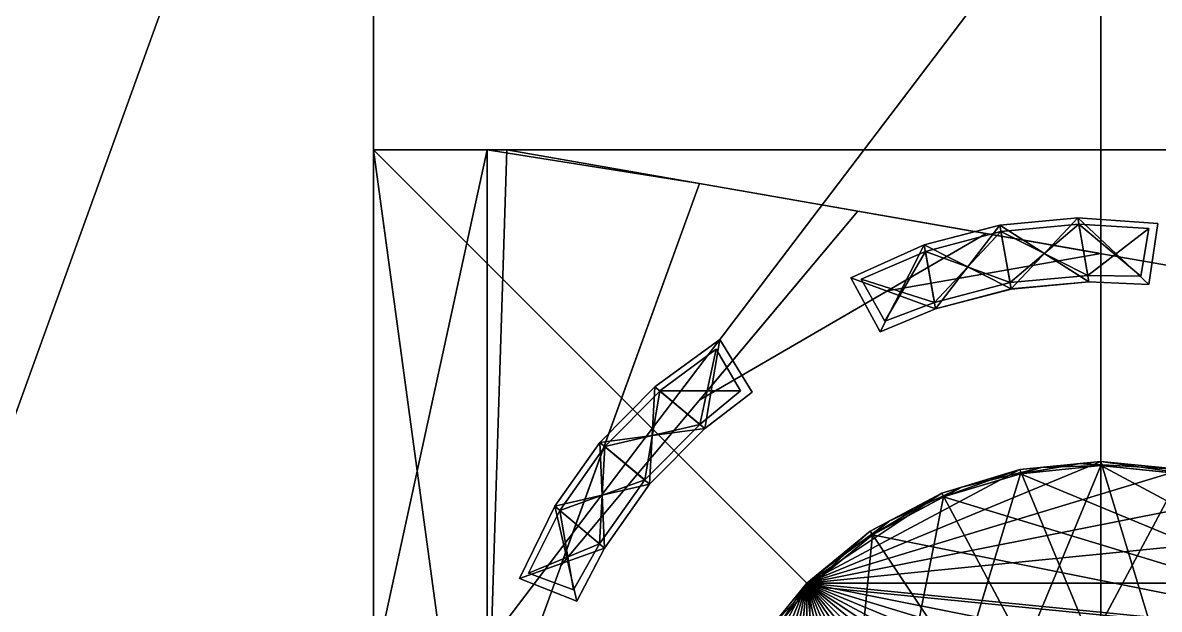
# Model space of a CAD drawing. Extents: x -6144 to 9632, y -5120 to 9632.
# Drawn here: x -1072 to 328, y 1866 to 2588 of the extents above; entities that cross this region are included whole.
import ezdxf

# ---------------------------------------------------------------- set-up
doc = ezdxf.new("R2010")
doc.units = 0

msp = doc.modelspace()

# ---------------------------------------------------------------- meshes
at = {"layer": 'OBJECT1023', "color": 50}
mesh = msp.add_polyface(dxfattribs=at)
corners = [(-475.824066, 2432, -11328), (-475.824066, 2432, -11344), (-238.428558, 2390.478271, -11344), (-238.429688, 2390.478516, -11328), (-500, 1669, -11344), (-500, 2432, -11344), (-500, 2432, -11328), (-500, 1669, -11328)]
mesh.append_faces([[corners[k] for k in face] for face in [(1, 3, 0), (5, 7, 4), (5, 0, 6), (1, 4, 2), (6, 3, 7), (2, 7, 3)]], dxfattribs={"vtx0": -1})
mesh.append_faces([[corners[k] for k in face] for face in [(1, 2, 3), (5, 6, 7), (5, 1, 0), (1, 5, 4), (6, 0, 3), (2, 4, 7)]], dxfattribs={"vtx2": -1})
at = {"layer": 'OBJECT1077', "color": 50}
mesh = msp.add_polyface(dxfattribs=at)
corners = [(-640, 1789.152344, -11344), (-640, 2432, -11344), (-640, 2432, -11328), (-640, 1789.154053, -11328), (-500, 2432, -11328), (-500, 2432, -11344), (-500, 1403, -11344), (-500, 1403, -11328)]
mesh.append_faces([[corners[k] for k in face] for face in [(1, 3, 0), (5, 7, 4), (1, 4, 2), (0, 5, 1), (2, 7, 3), (6, 3, 7)]], dxfattribs={"vtx0": -1})
mesh.append_faces([[corners[k] for k in face] for face in [(1, 2, 3), (5, 6, 7), (1, 5, 4), (0, 6, 5), (2, 4, 7), (6, 0, 3)]], dxfattribs={"vtx2": -1})
at = {"layer": 'OBJECT1124', "color": 50}
mesh = msp.add_polyface(dxfattribs=at)
corners = [(-7, 2258, -11344), (256, 2304, -11344), (114.857376, 2328.688232, -11344), (256, 2304, -11328), (-7, 2258, -11328), (114.855469, 2328.685547, -11328)]
mesh.append_faces([[corners[k] for k in face] for face in [(1, 2, 0), (4, 5, 3)]])
mesh.append_faces([[corners[k] for k in face] for face in [(0, 3, 1), (1, 5, 2), (2, 4, 0)]], dxfattribs={"vtx0": -1})
mesh.append_faces([[corners[k] for k in face] for face in [(0, 4, 3), (1, 3, 5), (2, 5, 4)]], dxfattribs={"vtx2": -1})
at = {"layer": 'OBJECT1245', "color": 50}
mesh = msp.add_polyface(dxfattribs=at)
corners = [(-475.824219, 2432, -11344), (1152, 2432, -11344), (1152, 2432, -11328), (-475.828125, 2432, -11328), (1152, 2147.284668, -11344), (1152, 2147.285156, -11328)]
mesh.append_faces([[corners[k] for k in face] for face in [(0, 4, 1), (3, 2, 5)]])
mesh.append_faces([[corners[k] for k in face] for face in [(1, 3, 0), (0, 5, 4), (1, 5, 2)]], dxfattribs={"vtx0": -1})
mesh.append_faces([[corners[k] for k in face] for face in [(1, 2, 3), (0, 3, 5), (1, 4, 5)]], dxfattribs={"vtx2": -1})
at = {"layer": 'OBJECT146', "color": 50}
mesh = msp.add_polyface(dxfattribs=at)
corners = [(-640, 640, -11344), (-640, 640, -11360), (-640, 2432, -11360), (-640, 2432, -11344), (1152, 2432, -11344), (1152, 2432, -11360), (1152, 640, -11360), (1152, 640, -11344)]
mesh.append_faces([[corners[k] for k in face] for face in [(1, 3, 0), (5, 7, 4), (6, 0, 7), (2, 4, 3), (1, 5, 2), (3, 7, 0)]], dxfattribs={"vtx0": -1})
mesh.append_faces([[corners[k] for k in face] for face in [(1, 2, 3), (5, 6, 7), (6, 1, 0), (2, 5, 4), (1, 6, 5), (3, 4, 7)]], dxfattribs={"vtx2": -1})
at = {"layer": 'OBJECT151', "color": 50}
mesh = msp.add_polyface(dxfattribs=at)
corners = [(-2304, -1280, -11328), (-2304, -1280, -11360), (-2304, 3328, -11360), (-2304, 3328, -11328), (-640, 3328, -11328), (-640, 3328, -11360), (-640, -1280, -11360), (-640, -1280, -11328)]
mesh.append_faces([[corners[k] for k in face] for face in [(1, 3, 0), (5, 7, 4), (6, 0, 7), (2, 4, 3), (1, 5, 2), (3, 7, 0)]], dxfattribs={"vtx0": -1})
mesh.append_faces([[corners[k] for k in face] for face in [(1, 2, 3), (5, 6, 7), (6, 1, 0), (2, 5, 4), (1, 6, 5), (3, 4, 7)]], dxfattribs={"vtx2": -1})
at = {"layer": 'OBJECT153', "color": 50}
mesh = msp.add_polyface(dxfattribs=at)
corners = [(-640, 3328, -11360), (1152, 3328, -11360), (1152, 3328, -11328), (-640, 3328, -11328), (-640, 2432, -11360), (1152, 2432, -11360), (-640, 2432, -11328), (1152, 2432, -11328)]
mesh.append_faces([[corners[k] for k in face] for face in [(1, 3, 0), (0, 5, 1), (3, 7, 6), (0, 6, 4), (1, 7, 2), (4, 7, 5)]], dxfattribs={"vtx0": -1})
mesh.append_faces([[corners[k] for k in face] for face in [(1, 2, 3), (0, 4, 5), (3, 2, 7), (0, 3, 6), (1, 5, 7), (4, 6, 7)]], dxfattribs={"vtx2": -1})
at = {"layer": 'OBJECT1581', "color": 50}
mesh = msp.add_polyface(dxfattribs=at)
corners = [(114.849525, 2328.685303, -11328), (114.849854, 2328.685791, -11344), (-238, 2124, -11344), (-238, 2124, -11328), (-43.242245, 2356.338135, -11328), (-43.243378, 2356.338867, -11344)]
mesh.append_faces([[corners[k] for k in face] for face in [(1, 5, 2), (3, 4, 0)]])
mesh.append_faces([[corners[k] for k in face] for face in [(1, 3, 0), (5, 0, 4), (2, 4, 3)]], dxfattribs={"vtx0": -1})
mesh.append_faces([[corners[k] for k in face] for face in [(1, 2, 3), (5, 1, 0), (2, 5, 4)]], dxfattribs={"vtx2": -1})
at = {"layer": 'OBJECT278', "color": 50}
mesh = msp.add_polyface(dxfattribs=at)
corners = [(-460, 1903.898438, -11344), (-389.417999, 1876, -11344), (-355.394043, 1941.438477, -11344), (-416.679504, 1992.859253, -11344), (-389.417236, 1876, -11296), (-460, 1903.9021, -11296), (-416.679688, 1992.855469, -11296), (-355.395752, 1941.43689, -11296)]
mesh.append_faces([[corners[k] for k in face] for face in [(1, 3, 0), (5, 7, 4), (0, 4, 1), (2, 6, 3), (3, 5, 0), (1, 7, 2)]], dxfattribs={"vtx0": -1})
mesh.append_faces([[corners[k] for k in face] for face in [(1, 2, 3), (5, 6, 7), (0, 5, 4), (2, 7, 6), (3, 6, 5), (1, 4, 7)]], dxfattribs={"vtx2": -1})
at = {"layer": 'OBJECT279', "color": 50}
mesh = msp.add_polyface(dxfattribs=at)
corners = [(-299.8125, 2020.121094, -11344), (-361.097656, 2071.550781, -11344), (-416.683594, 1992.863281, -11344), (-355.394775, 1941.439209, -11344), (-355.390625, 1941.441406, -11296), (-416.679688, 1992.863281, -11296), (-361.097656, 2071.550781, -11296), (-299.815125, 2020.12207, -11296)]
mesh.append_faces([[corners[k] for k in face] for face in [(1, 3, 0), (5, 7, 4), (2, 4, 3), (0, 6, 1), (1, 5, 2), (3, 7, 0)]], dxfattribs={"vtx0": -1})
mesh.append_faces([[corners[k] for k in face] for face in [(1, 2, 3), (5, 6, 7), (2, 5, 4), (0, 7, 6), (1, 6, 5), (3, 4, 7)]], dxfattribs={"vtx2": -1})
at = {"layer": 'OBJECT280', "color": 50}
mesh = msp.add_polyface(dxfattribs=at)
corners = [(-173.445313, 2133.386719, -11344), (-231.976944, 2088.52124, -11344), (-231.976563, 2088.523438, -11296), (-173.441406, 2133.390625, -11296), (-293.261719, 2139.9375, -11344), (-213.174911, 2198.055664, -11344), (-293.262146, 2139.942139, -11296), (-213.164063, 2198.066406, -11296)]
mesh.append_faces([[corners[k] for k in face] for face in [(1, 3, 0), (1, 5, 4), (2, 7, 3), (0, 7, 5), (1, 6, 2), (5, 6, 4)]], dxfattribs={"vtx0": -1})
mesh.append_faces([[corners[k] for k in face] for face in [(1, 2, 3), (1, 0, 5), (2, 6, 7), (0, 3, 7), (1, 4, 6), (5, 7, 6)]], dxfattribs={"vtx2": -1})
at = {"layer": 'OBJECT281', "color": 50}
mesh = msp.add_polyface(dxfattribs=at)
corners = [(-231.976563, 2088.523438, -11344), (-293.257813, 2139.941406, -11344), (-361.09375, 2071.550781, -11344), (-299.811523, 2020.122192, -11344), (-299.8125, 2020.121094, -11296), (-361.097656, 2071.550781, -11296), (-293.253906, 2139.9375, -11296), (-231.975281, 2088.520996, -11296)]
mesh.append_faces([[corners[k] for k in face] for face in [(1, 3, 0), (5, 7, 4), (2, 4, 3), (0, 6, 1), (1, 5, 2), (3, 7, 0)]], dxfattribs={"vtx0": -1})
mesh.append_faces([[corners[k] for k in face] for face in [(1, 2, 3), (5, 6, 7), (2, 5, 4), (0, 7, 6), (1, 6, 5), (3, 4, 7)]], dxfattribs={"vtx2": -1})
at = {"layer": 'OBJECT282', "color": 50}
mesh = msp.add_polyface(dxfattribs=at)
corners = [(-15.860733, 2207.608887, -11296), (-52, 2274.348145, -11296), (38.376953, 2314.660156, -11296), (52.268803, 2235.869629, -11296), (-52, 2274.347656, -11344), (-15.862684, 2207.608887, -11344), (52.26643, 2235.869385, -11344), (38.374767, 2314.658203, -11344)]
mesh.append_faces([[corners[k] for k in face] for face in [(1, 3, 0), (1, 5, 4), (3, 7, 6), (2, 4, 7), (0, 6, 5), (5, 7, 4)]], dxfattribs={"vtx0": -1})
mesh.append_faces([[corners[k] for k in face] for face in [(1, 2, 3), (1, 0, 5), (3, 2, 7), (2, 1, 4), (0, 3, 6), (5, 6, 7)]], dxfattribs={"vtx2": -1})
at = {"layer": 'OBJECT283', "color": 50}
mesh = msp.add_polyface(dxfattribs=at)
corners = [(38.375977, 2314.664063, -11344), (52.268631, 2235.87085, -11344), (145.417969, 2260.417969, -11344), (131.526367, 2339.207031, -11344), (52.267578, 2235.867188, -11296), (38.374023, 2314.664063, -11296), (131.52832, 2339.207031, -11296), (145.419724, 2260.419922, -11296)]
mesh.append_faces([[corners[k] for k in face] for face in [(1, 3, 0), (5, 7, 4), (0, 4, 1), (2, 6, 3), (3, 5, 0), (1, 7, 2)]], dxfattribs={"vtx0": -1})
mesh.append_faces([[corners[k] for k in face] for face in [(1, 2, 3), (5, 6, 7), (0, 5, 4), (2, 7, 6), (3, 6, 5), (1, 4, 7)]], dxfattribs={"vtx2": -1})
at = {"layer": 'OBJECT284', "color": 50}
mesh = msp.add_polyface(dxfattribs=at)
corners = [(131.525391, 2339.210938, -11344), (145.417358, 2260.419922, -11344), (241.349609, 2269.222656, -11344), (227.458984, 2348, -11344), (145.416016, 2260.417969, -11296), (131.524414, 2339.207031, -11296), (227.458008, 2348, -11296), (241.350708, 2269.219971, -11296)]
mesh.append_faces([[corners[k] for k in face] for face in [(1, 3, 0), (5, 7, 4), (0, 4, 1), (2, 6, 3), (3, 5, 0), (1, 7, 2)]], dxfattribs={"vtx0": -1})
mesh.append_faces([[corners[k] for k in face] for face in [(1, 2, 3), (5, 6, 7), (0, 5, 4), (2, 7, 6), (3, 6, 5), (1, 4, 7)]], dxfattribs={"vtx2": -1})
at = {"layer": 'OBJECT285', "color": 50}
mesh = msp.add_polyface(dxfattribs=at)
corners = [(241.349731, 2269.218994, -11296), (241.349091, 2269.219238, -11344), (227.45752, 2348, -11344), (227.45816, 2348, -11296), (326.165619, 2341.040283, -11344), (326.165771, 2341.040039, -11296), (315.033447, 2265.959961, -11344), (315.033997, 2265.959717, -11296)]
mesh.append_faces([[corners[k] for k in face] for face in [(1, 3, 0), (2, 5, 3), (1, 7, 6), (2, 6, 4), (3, 7, 0), (4, 7, 5)]], dxfattribs={"vtx0": -1})
mesh.append_faces([[corners[k] for k in face] for face in [(1, 2, 3), (2, 4, 5), (1, 0, 7), (2, 1, 6), (3, 5, 7), (4, 6, 7)]], dxfattribs={"vtx2": -1})
at = {"layer": 'OBJECT334', "color": 50}
mesh = msp.add_polyface(dxfattribs=at)
corners = [(618, 1174, -11344), (540, 1110, -11344), (539.974854, 1109.987427, -11342), (618, 1174, -11342), (452, 1063, -11344), (452, 1063, -11342), (356, 1034, -11344), (356, 1034, -11342), (256, 1024, -11344), (256, 1024, -11342), (156, 1034, -11344), (155.98494, 1034, -11342), (60, 1063, -11344), (60.012196, 1063, -11342), (-28, 1110, -11344), (-28.026234, 1110.014771, -11342), (-106, 1174, -11344), (-105.960861, 1173.957764, -11342), (-170, 1251.982788, -11344), (-170, 1252, -11342), (-217, 1340.011108, -11344), (-217, 1340, -11342), (-246, 1436, -11344), (-246, 1436, -11342), (-256, 1536, -11344), (-256, 1536, -11342), (-246, 1636, -11344), (-246, 1636, -11342), (-217, 1732, -11344), (-217, 1732, -11342), (-170.0112, 1819.982666, -11344), (-170.011749, 1819.981812, -11342), (-106, 1898, -11344), (-106, 1898, -11342), (-27.987736, 1962, -11344), (-28, 1962, -11342), (59.98745, 2009, -11344), (60, 2009, -11342), (156, 2038, -11344), (156, 2038, -11342), (256, 2048, -11344), (256, 2048, -11342), (452, 2009, -11342), (452, 2009, -11344), (540, 1962, -11344), (540.012817, 1962, -11342), (618, 1898, -11344), (618, 1898, -11342), (356, 2038, -11344), (356, 2038, -11342), (682, 1252, -11344), (729, 1340, -11344), (758, 1436, -11344), (768, 1536, -11344), (758, 1636, -11344), (729, 1732.027344, -11344), (682.02356, 1819.96875, -11344), (682.02356, 1819.968506, -11342), (728.986755, 1732.037598, -11342), (758, 1636, -11342), (768, 1536, -11342), (758, 1436, -11342), (729, 1340, -11342), (682.012634, 1252.023682, -11342)]
mesh.append_faces([[corners[k] for k in face] for face in [(1, 3, 0), (1, 5, 2), (4, 7, 5), (6, 9, 7), (8, 11, 9), (10, 13, 11), (12, 15, 13), (14, 17, 15), (16, 19, 17), (18, 21, 19), (20, 23, 21), (22, 25, 23), (24, 27, 25), (26, 29, 27), (28, 31, 29), (30, 33, 31), (32, 35, 33), (34, 37, 35), (36, 39, 37), (38, 41, 39), (43, 45, 42), (44, 47, 45), (40, 49, 41), (48, 42, 49), (32, 36, 34), (2, 63, 3), (46, 57, 47), (55, 57, 56), (54, 58, 55), (53, 59, 54), (52, 60, 53), (51, 61, 52), (50, 62, 51), (0, 63, 50)]], dxfattribs={"vtx0": -1})
mesh.append_faces([[corners[k] for k in face] for face in [(32, 28, 26), (32, 26, 24), (32, 24, 22), (32, 22, 20), (32, 20, 18), (32, 18, 16), (32, 16, 14), (32, 14, 12), (32, 12, 10), (32, 10, 8), (32, 8, 6), (32, 6, 4), (32, 4, 1), (32, 1, 0), (32, 0, 50), (32, 50, 51), (32, 51, 52), (32, 52, 53), (32, 53, 54), (32, 54, 55), (32, 55, 56), (32, 56, 46), (32, 46, 44), (32, 44, 43), (32, 43, 48), (32, 48, 40), (32, 40, 38), (32, 38, 36), (2, 7, 9), (2, 9, 11), (2, 11, 13), (2, 13, 15), (2, 15, 17), (2, 17, 19), (2, 19, 21), (2, 21, 23), (2, 23, 25), (2, 25, 27), (2, 27, 29), (2, 29, 31), (2, 31, 33), (2, 33, 35), (2, 35, 37), (2, 37, 39), (2, 39, 41), (2, 41, 49), (2, 49, 42), (2, 42, 45), (2, 45, 47), (2, 47, 57), (2, 57, 58), (2, 58, 59), (2, 59, 60), (2, 60, 61), (2, 61, 62), (2, 62, 63)]], dxfattribs={"vtx0": -1, "vtx2": -1})
mesh.append_faces([[corners[k] for k in face] for face in [(1, 2, 3), (1, 4, 5), (4, 6, 7), (6, 8, 9), (8, 10, 11), (10, 12, 13), (12, 14, 15), (14, 16, 17), (16, 18, 19), (18, 20, 21), (20, 22, 23), (22, 24, 25), (24, 26, 27), (26, 28, 29), (28, 30, 31), (30, 32, 33), (32, 34, 35), (34, 36, 37), (36, 38, 39), (38, 40, 41), (43, 44, 45), (44, 46, 47), (40, 48, 49), (48, 43, 42), (32, 30, 28), (2, 5, 7), (46, 56, 57), (55, 58, 57), (54, 59, 58), (53, 60, 59), (52, 61, 60), (51, 62, 61), (50, 63, 62), (0, 3, 63)]], dxfattribs={"vtx2": -1})
at = {"layer": 'OBJECT335', "color": 50}
mesh = msp.add_polyface(dxfattribs=at)
corners = [(-165.738281, 1254.835938, -11342), (-102.375, 1177.613281, -11342), (-25.132813, 1114.236328, -11342), (61.917969, 1067.742188, -11342), (157, 1039.020996, -11342), (256, 1029.120605, -11342), (355.011719, 1039.021484, -11342), (450.042969, 1067.730469, -11342), (537.164063, 1114.261719, -11342), (614.394531, 1177.628906, -11342), (677.732422, 1254.828125, -11342), (724.269531, 1341.960938, -11342), (752.97998, 1437, -11342), (762.879883, 1536, -11342), (752.980469, 1635, -11342), (724.267578, 1730.046875, -11342), (677.746094, 1817.152344, -11342), (614.376038, 1894.384399, -11342), (537.163208, 1957.738525, -11342), (450.034912, 2004.272949, -11342), (355, 2032.97876, -11342), (256, 2042.879761, -11342), (157, 2032.979858, -11342), (61.964661, 2004.27124, -11342), (-25.167389, 1957.734741, -11342), (-102.371826, 1894.387451, -11342), (-165.748474, 1817.147217, -11342), (-212.269318, 1730.044189, -11342), (-240.980011, 1635, -11342), (-250.880203, 1536, -11342), (-240.979675, 1437, -11342), (-212.271729, 1341.962402, -11342), (614.37207, 1894.387695, -11300), (677.738281, 1817.160156, -11300), (724.271973, 1730.030884, -11300), (752.981445, 1634.98938, -11300), (762.880188, 1536, -11300), (752.980347, 1437, -11300), (724.269775, 1341.962158, -11300), (677.73877, 1254.840332, -11300), (614.369385, 1177.606323, -11300), (537.175476, 1114.267822, -11300), (450.04776, 1067.73291, -11300), (355, 1039.018188, -11300), (256, 1029.118896, -11300), (157.020828, 1039.016968, -11300), (61.912712, 1067.74707, -11300), (-25.115997, 1114.22937, -11300), (-102.404388, 1177.644775, -11300), (-165.726929, 1254.819092, -11300), (-212.274948, 1341.972778, -11300), (-240.979553, 1437, -11300), (-250.880157, 1536, -11300), (-240.979904, 1635, -11300), (-212.269791, 1730.043213, -11300), (-165.750046, 1817.144165, -11300), (-102.366371, 1894.392944, -11300), (-25.170479, 1957.733154, -11300), (61.97216, 2004.275269, -11300), (157, 2032.978882, -11300), (256, 2042.879883, -11300), (355, 2032.979614, -11300), (450.039734, 2004.27063, -11300), (537.163086, 1957.738647, -11300)]
mesh.append_faces([[corners[k] for k in face] for face in [(1, 31, 0), (33, 63, 32), (16, 32, 17), (15, 33, 16), (14, 34, 15), (13, 35, 14), (12, 36, 13), (11, 37, 12), (10, 38, 11), (9, 39, 10), (8, 40, 9), (7, 41, 8), (6, 42, 7), (5, 43, 6), (4, 44, 5), (3, 45, 4), (2, 46, 3), (1, 47, 2), (0, 48, 1), (31, 49, 0), (30, 50, 31), (29, 51, 30), (28, 52, 29), (27, 53, 28), (26, 54, 27), (25, 55, 26), (24, 56, 25), (23, 57, 24), (22, 58, 23), (21, 59, 22), (18, 62, 19), (17, 63, 18), (20, 60, 21), (19, 61, 20)]], dxfattribs={"vtx0": -1})
mesh.append_faces([[corners[k] for k in face] for face in [(1, 3, 4), (1, 4, 5), (1, 5, 6), (1, 6, 7), (1, 7, 8), (1, 8, 9), (1, 9, 10), (1, 10, 11), (1, 11, 12), (1, 12, 13), (1, 13, 14), (1, 14, 15), (1, 15, 16), (1, 16, 17), (1, 17, 18), (1, 18, 19), (1, 19, 20), (1, 20, 21), (1, 21, 22), (1, 22, 23), (1, 23, 24), (1, 24, 25), (1, 25, 26), (1, 26, 27), (1, 27, 28), (1, 28, 29), (1, 29, 30), (1, 30, 31), (33, 35, 36), (33, 36, 37), (33, 37, 38), (33, 38, 39), (33, 39, 40), (33, 40, 41), (33, 41, 42), (33, 42, 43), (33, 43, 44), (33, 44, 45), (33, 45, 46), (33, 46, 47), (33, 47, 48), (33, 48, 49), (33, 49, 50), (33, 50, 51), (33, 51, 52), (33, 52, 53), (33, 53, 54), (33, 54, 55), (33, 55, 56), (33, 56, 57), (33, 57, 58), (33, 58, 59), (33, 59, 60), (33, 60, 61), (33, 61, 62), (33, 62, 63)]], dxfattribs={"vtx0": -1, "vtx2": -1})
mesh.append_faces([[corners[k] for k in face] for face in [(1, 2, 3), (33, 34, 35), (16, 33, 32), (15, 34, 33), (14, 35, 34), (13, 36, 35), (12, 37, 36), (11, 38, 37), (10, 39, 38), (9, 40, 39), (8, 41, 40), (7, 42, 41), (6, 43, 42), (5, 44, 43), (4, 45, 44), (3, 46, 45), (2, 47, 46), (1, 48, 47), (0, 49, 48), (31, 50, 49), (30, 51, 50), (29, 52, 51), (28, 53, 52), (27, 54, 53), (26, 55, 54), (25, 56, 55), (24, 57, 56), (23, 58, 57), (22, 59, 58), (21, 60, 59), (18, 63, 62), (17, 32, 63), (20, 61, 60), (19, 62, 61)]], dxfattribs={"vtx2": -1})
at = {"layer": 'OBJECT355', "color": 50}
mesh = msp.add_polyface(dxfattribs=at)
corners = [(-6144, -5120, 9664), (-6144, -5120, 9408), (-6144, 3840, 9408), (-6144, 3840, 9664), (2560, 3840, 9664), (2560, 3840, 9408), (2560, -5120, 9408), (2560, -5120, 9664)]
mesh.append_faces([[corners[k] for k in face] for face in [(1, 3, 0), (5, 7, 4), (6, 0, 7), (2, 4, 3), (1, 5, 2), (3, 7, 0)]], dxfattribs={"vtx0": -1})
mesh.append_faces([[corners[k] for k in face] for face in [(1, 2, 3), (5, 6, 7), (6, 1, 0), (2, 5, 4), (1, 6, 5), (3, 4, 7)]], dxfattribs={"vtx2": -1})
at = {"layer": 'OBJECT356', "color": 50}
mesh = msp.add_polyface(dxfattribs=at)
corners = [(2560, -5120, -11616), (-6144, -5120, -11616), (-6144, -5120, -11360), (2560, -5120, -11360), (-6144, 3840, -11616), (2560, 3840, -11616), (2560, 3840, -11360), (-6144, 3840, -11360)]
mesh.append_faces([[corners[k] for k in face] for face in [(1, 3, 0), (5, 7, 4), (4, 0, 5), (2, 6, 3), (1, 7, 2), (5, 3, 6)]], dxfattribs={"vtx0": -1})
mesh.append_faces([[corners[k] for k in face] for face in [(1, 2, 3), (5, 6, 7), (4, 1, 0), (2, 7, 6), (1, 4, 7), (5, 0, 3)]], dxfattribs={"vtx2": -1})
at = {"layer": 'OBJECT380', "color": 50}
mesh = msp.add_polyface(dxfattribs=at)
corners = [(-449.214844, 1910.517578, -11296), (-393.463318, 1889.839478, -11296), (-361.513794, 1946.581787, -11296), (-410.539886, 1987.719482, -11296), (-393.459869, 1889.842407, -11292), (-449.212952, 1910.520996, -11292), (-410.539063, 1987.714844, -11292), (-361.51416, 1946.578003, -11292)]
mesh.append_faces([[corners[k] for k in face] for face in [(1, 3, 0), (5, 7, 4), (0, 4, 1), (2, 6, 3), (3, 5, 0), (1, 7, 2)]], dxfattribs={"vtx0": -1})
mesh.append_faces([[corners[k] for k in face] for face in [(1, 2, 3), (5, 6, 7), (0, 5, 4), (2, 7, 6), (3, 6, 5), (1, 4, 7)]], dxfattribs={"vtx2": -1})
at = {"layer": 'OBJECT381', "color": 50}
mesh = msp.add_polyface(dxfattribs=at)
corners = [(-305.925781, 2025.261719, -11296), (-354.960938, 2066.40625, -11296), (-410.539063, 1987.71875, -11296), (-361.511902, 1946.580322, -11296), (-361.515625, 1946.574219, -11292), (-410.542969, 1987.714844, -11292), (-354.964844, 2066.402344, -11292), (-305.932617, 2025.259644, -11292)]
mesh.append_faces([[corners[k] for k in face] for face in [(1, 3, 0), (5, 7, 4), (2, 4, 3), (0, 6, 1), (1, 5, 2), (3, 7, 0)]], dxfattribs={"vtx0": -1})
mesh.append_faces([[corners[k] for k in face] for face in [(1, 2, 3), (5, 6, 7), (2, 5, 4), (0, 7, 6), (1, 6, 5), (3, 4, 7)]], dxfattribs={"vtx2": -1})
at = {"layer": 'OBJECT382', "color": 50}
mesh = msp.add_polyface(dxfattribs=at)
corners = [(-354.960938, 2066.394531, -11296), (-287.120789, 2134.797119, -11296), (-287.125, 2134.796875, -11292), (-354.960938, 2066.398438, -11292), (-238.09375, 2093.65625, -11296), (-305.933594, 2025.257813, -11296), (-305.933594, 2025.261719, -11292), (-238.095734, 2093.657959, -11292)]
mesh.append_faces([[corners[k] for k in face] for face in [(1, 3, 0), (5, 7, 4), (0, 4, 1), (2, 6, 3), (5, 3, 6), (1, 7, 2)]], dxfattribs={"vtx0": -1})
mesh.append_faces([[corners[k] for k in face] for face in [(1, 2, 3), (5, 6, 7), (0, 5, 4), (2, 7, 6), (5, 0, 3), (1, 4, 7)]], dxfattribs={"vtx2": -1})
at = {"layer": 'OBJECT383', "color": 50}
mesh = msp.add_polyface(dxfattribs=at)
corners = [(-287.125, 2134.804688, -11296), (-238.091797, 2093.661621, -11296), (-187.759872, 2134.981934, -11296), (-217.802155, 2186.290771, -11296), (-217.802734, 2186.289063, -11292), (-187.760895, 2134.981201, -11292), (-238.09024, 2093.663086, -11292), (-287.120026, 2134.802979, -11292)]
mesh.append_faces([[corners[k] for k in face] for face in [(1, 3, 0), (5, 7, 4), (2, 4, 3), (0, 6, 1), (3, 7, 0), (1, 5, 2)]], dxfattribs={"vtx0": -1})
mesh.append_faces([[corners[k] for k in face] for face in [(1, 2, 3), (5, 6, 7), (2, 5, 4), (0, 7, 6), (3, 4, 7), (1, 6, 5)]], dxfattribs={"vtx2": -1})
at = {"layer": 'OBJECT384', "color": 50}
mesh = msp.add_polyface(dxfattribs=at)
corners = [(-39.458984, 2272.503906, -11296), (-10.036285, 2220.821777, -11296), (50.909203, 2243.751221, -11296), (39.79488, 2306.780029, -11296), (-10.041306, 2220.820801, -11292), (-39.461296, 2272.497314, -11292), (39.792969, 2306.777344, -11292), (50.906784, 2243.750977, -11292)]
mesh.append_faces([[corners[k] for k in face] for face in [(1, 3, 0), (5, 7, 4), (0, 4, 1), (2, 6, 3), (3, 5, 0), (1, 7, 2)]], dxfattribs={"vtx0": -1})
mesh.append_faces([[corners[k] for k in face] for face in [(1, 2, 3), (5, 6, 7), (0, 5, 4), (2, 7, 6), (3, 6, 5), (1, 4, 7)]], dxfattribs={"vtx2": -1})
at = {"layer": 'OBJECT385', "color": 50}
mesh = msp.add_polyface(dxfattribs=at)
corners = [(39.788086, 2306.777344, -11296), (50.902359, 2243.748291, -11296), (144.064453, 2268.296875, -11296), (132.950195, 2331.328125, -11296), (50.908203, 2243.75, -11292), (39.792969, 2306.78125, -11292), (132.949219, 2331.328125, -11292), (144.063583, 2268.29834, -11292)]
mesh.append_faces([[corners[k] for k in face] for face in [(1, 3, 0), (5, 7, 4), (0, 4, 1), (2, 6, 3), (3, 5, 0), (1, 7, 2)]], dxfattribs={"vtx0": -1})
mesh.append_faces([[corners[k] for k in face] for face in [(1, 2, 3), (5, 6, 7), (0, 5, 4), (2, 7, 6), (3, 6, 5), (1, 4, 7)]], dxfattribs={"vtx2": -1})
at = {"layer": 'OBJECT386', "color": 50}
mesh = msp.add_polyface(dxfattribs=at)
corners = [(132.947266, 2331.332031, -11296), (144.062042, 2268.299805, -11296), (240, 2277.089844, -11296), (228.882813, 2340.121094, -11296), (144.060547, 2268.296875, -11292), (132.945313, 2331.332031, -11292), (228.885742, 2340.121094, -11292), (240, 2277.090088, -11292)]
mesh.append_faces([[corners[k] for k in face] for face in [(1, 3, 0), (5, 7, 4), (0, 4, 1), (2, 6, 3), (3, 5, 0), (1, 7, 2)]], dxfattribs={"vtx0": -1})
mesh.append_faces([[corners[k] for k in face] for face in [(1, 2, 3), (5, 6, 7), (0, 5, 4), (2, 7, 6), (3, 6, 5), (1, 4, 7)]], dxfattribs={"vtx2": -1})
at = {"layer": 'OBJECT387', "color": 50}
mesh = msp.add_polyface(dxfattribs=at)
corners = [(315.085724, 2335, -11292), (315.085175, 2335, -11296), (305.113281, 2276.389893, -11296), (305.113831, 2276.389893, -11292), (240, 2277.090088, -11292), (240, 2277.090088, -11296), (228.885422, 2340.120117, -11296), (228.885422, 2340.120117, -11292)]
mesh.append_faces([[corners[k] for k in face] for face in [(1, 3, 0), (5, 7, 4), (6, 0, 7), (2, 4, 3), (5, 1, 6), (3, 7, 0)]], dxfattribs={"vtx0": -1})
mesh.append_faces([[corners[k] for k in face] for face in [(1, 2, 3), (5, 6, 7), (6, 1, 0), (2, 5, 4), (5, 2, 1), (3, 4, 7)]], dxfattribs={"vtx2": -1})
at = {"layer": 'OBJECT477', "color": 50}
mesh = msp.add_polyface(dxfattribs=at)
corners = [(356, 2038, -11342), (256, 2048, -11342), (230.40625, 2045.439941, -11342), (381.341217, 2030.346313, -11342), (381.339844, 2030.346191, -11298), (230.402344, 2045.439941, -11298), (256, 2048, -11298), (356, 2038, -11298)]
mesh.append_faces([[corners[k] for k in face] for face in [(1, 3, 0), (5, 7, 4), (1, 5, 2), (2, 4, 3), (0, 6, 1), (3, 7, 0)]], dxfattribs={"vtx0": -1})
mesh.append_faces([[corners[k] for k in face] for face in [(1, 2, 3), (5, 6, 7), (1, 6, 5), (2, 5, 4), (0, 7, 6), (3, 4, 7)]], dxfattribs={"vtx2": -1})
at = {"layer": 'OBJECT504', "color": 50}
mesh = msp.add_polyface(dxfattribs=at)
corners = [(-106, 1898, -11342), (-153.447266, 1840.171875, -11342), (-165.738281, 1817.160156, -11342), (-85.825836, 1914.553467, -11342), (-165.759766, 1817.136719, -11298), (-153.472168, 1840.142578, -11298), (-106, 1898, -11298), (-85.835938, 1914.542969, -11298)]
mesh.append_faces([[corners[k] for k in face] for face in [(1, 3, 0), (5, 7, 4), (1, 4, 2), (2, 7, 3), (0, 5, 1), (3, 6, 0)]], dxfattribs={"vtx0": -1})
mesh.append_faces([[corners[k] for k in face] for face in [(1, 2, 3), (5, 6, 7), (1, 5, 4), (2, 4, 7), (0, 6, 5), (3, 7, 6)]], dxfattribs={"vtx2": -1})
at = {"layer": 'OBJECT505', "color": 50}
mesh = msp.add_polyface(dxfattribs=at)
corners = [(-27.988281, 1962, -11342), (-85.816406, 1914.558594, -11342), (-102.359375, 1894.398438, -11342), (-5, 1974.290894, -11342), (-5, 1974.289063, -11298), (-102.355469, 1894.402344, -11298), (-85.814598, 1914.561279, -11298), (-28, 1962, -11298)]
mesh.append_faces([[corners[k] for k in face] for face in [(1, 3, 0), (5, 7, 4), (1, 5, 2), (2, 4, 3), (0, 6, 1), (3, 7, 0)]], dxfattribs={"vtx0": -1})
mesh.append_faces([[corners[k] for k in face] for face in [(1, 2, 3), (5, 6, 7), (1, 6, 5), (2, 5, 4), (0, 7, 6), (3, 4, 7)]], dxfattribs={"vtx2": -1})
at = {"layer": 'OBJECT506', "color": 50}
mesh = msp.add_polyface(dxfattribs=at)
corners = [(-4.984375, 1974.292969, -11342), (60, 2009, -11342), (59.989639, 2009, -11298), (-4.979416, 1974.296387, -11298), (84.901657, 2016.523193, -11342), (84.902344, 2016.521484, -11298), (-25.171347, 1957.734131, -11342), (-25.167969, 1957.734375, -11298)]
mesh.append_faces([[corners[k] for k in face] for face in [(1, 3, 0), (1, 5, 2), (1, 6, 4), (3, 5, 7), (0, 7, 6), (4, 7, 5)]], dxfattribs={"vtx0": -1})
mesh.append_faces([[corners[k] for k in face] for face in [(1, 2, 3), (1, 4, 5), (1, 0, 6), (3, 2, 5), (0, 3, 7), (4, 6, 7)]], dxfattribs={"vtx2": -1})
at = {"layer": 'OBJECT507', "color": 50}
mesh = msp.add_polyface(dxfattribs=at)
corners = [(156, 2038, -11342), (84.890625, 2016.519531, -11342), (61.949219, 2004.267578, -11342), (182.333496, 2040.633667, -11342), (182.351563, 2040.636719, -11298), (61.960938, 2004.267578, -11298), (84.912804, 2016.525024, -11298), (156, 2038, -11298)]
mesh.append_faces([[corners[k] for k in face] for face in [(1, 3, 0), (5, 7, 4), (1, 5, 2), (2, 4, 3), (0, 6, 1), (3, 7, 0)]], dxfattribs={"vtx0": -1})
mesh.append_faces([[corners[k] for k in face] for face in [(1, 2, 3), (5, 6, 7), (1, 6, 5), (2, 5, 4), (0, 7, 6), (3, 4, 7)]], dxfattribs={"vtx2": -1})
at = {"layer": 'OBJECT508', "color": 50}
mesh = msp.add_polyface(dxfattribs=at)
corners = [(230.394531, 2045.439941, -11342), (182.324219, 2040.632813, -11342), (156.988281, 2032.978516, -11342), (256, 2042.880127, -11342), (256, 2042.880859, -11298), (157, 2032.980469, -11298), (182.328705, 2040.633057, -11298), (230.401108, 2045.440308, -11298)]
mesh.append_faces([[corners[k] for k in face] for face in [(1, 3, 0), (5, 7, 4), (1, 5, 2), (2, 4, 3), (0, 6, 1), (3, 7, 0)]], dxfattribs={"vtx0": -1})
mesh.append_faces([[corners[k] for k in face] for face in [(1, 2, 3), (5, 6, 7), (1, 6, 5), (2, 5, 4), (0, 7, 6), (3, 4, 7)]], dxfattribs={"vtx2": -1})
at = {"layer": 'OBJECT734', "color": 50}
mesh = msp.add_polyface(dxfattribs=at)
corners = [(-5888, -4864, -320), (-5888, -4864, -576), (-5888, 3584, -576), (-5888, 3584, -320), (2304, 3584, -320), (2304, 3584, -576), (2304, -4864, -576), (2304, -4864, -320)]
mesh.append_faces([[corners[k] for k in face] for face in [(1, 3, 0), (5, 7, 4), (6, 0, 7), (2, 4, 3), (1, 5, 2), (3, 7, 0)]], dxfattribs={"vtx0": -1})
mesh.append_faces([[corners[k] for k in face] for face in [(1, 2, 3), (5, 6, 7), (6, 1, 0), (2, 5, 4), (1, 6, 5), (3, 4, 7)]], dxfattribs={"vtx2": -1})
at = {"layer": 'OBJECT902', "color": 50}
mesh = msp.add_polyface(dxfattribs=at)
corners = [(-4608, -3584, -10496), (-4608, -3584, -11336), (-4608, 2816, -11336), (-4608, 2816, -10496), (256, 2816, -10496), (256, 2816, -11336), (256, -3584, -11336), (256, -3584, -10496)]
mesh.append_faces([[corners[k] for k in face] for face in [(1, 3, 0), (5, 7, 4), (6, 0, 7), (2, 4, 3), (1, 5, 2), (3, 7, 0)]], dxfattribs={"vtx0": -1})
mesh.append_faces([[corners[k] for k in face] for face in [(1, 2, 3), (5, 6, 7), (6, 1, 0), (2, 5, 4), (1, 6, 5), (3, 4, 7)]], dxfattribs={"vtx2": -1})
at = {"layer": 'OBJECT943', "color": 50}
mesh = msp.add_polyface(dxfattribs=at)
corners = [(-409, 1920, -11344), (-43.242188, 2356.339844, -11344), (-238.428314, 2390.47876, -11344), (-238.429688, 2390.478516, -11328), (-43.246094, 2356.339844, -11328), (-409, 1920, -11328)]
mesh.append_faces([[corners[k] for k in face] for face in [(1, 2, 0), (4, 5, 3)]])
mesh.append_faces([[corners[k] for k in face] for face in [(0, 4, 1), (1, 3, 2), (2, 5, 0)]], dxfattribs={"vtx0": -1})
mesh.append_faces([[corners[k] for k in face] for face in [(0, 5, 4), (1, 4, 3), (2, 3, 5)]], dxfattribs={"vtx2": -1})

doc.saveas('drawing.dxf')
